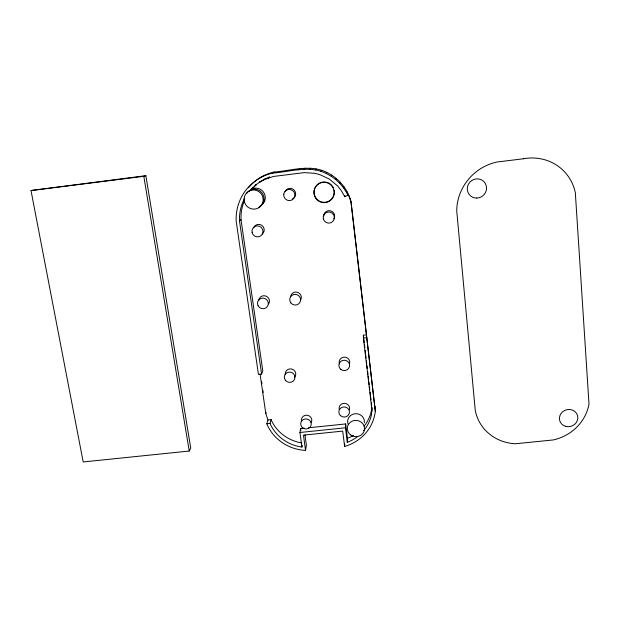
<?xml version="1.0" encoding="UTF-8"?>
<svg xmlns="http://www.w3.org/2000/svg" width="620" height="620" viewBox="0 0 620 620"><rect width="100%" height="100%" fill="white"/><g stroke="black" fill="none" stroke-linecap="round" stroke-linejoin="round"><path stroke-width="0.93" d="M260.067 374L265.794 413.509L267.933 419.996L266.825 423.778L267.716 425.909A43.431 41.284 10.5 0 0 305.551 450.414L303.474 435.155L342.69 431.109L344.627 446.439A44.02 41.904 7.1 0 0 375.317 411.285L350.99 201.663C347.68 188.968 338.613 178.01 326.763 172.383C310.147 163.998 291.322 170.756 274.024 172.042L272.606 173.127A47.88 47.236 46.6 0 0 236.181 221.208L258.431 374.41L261.609 374.069L239.506 221.061L239.553 216.062A44.516 43.919 46.6 0 1 244.621 198.338M261.609 374.069L262.795 370.838L241.017 219.627L241.064 214.69A43.958 43.384 47.3 0 1 244.613 200.183M357.446 436.65A40.819 38.851 7.1 0 1 350.92 440.75L347.308 442.347L347.464 438.348L345.65 423.94L308.303 427.815M344.627 446.439L344.751 443.85M347.308 442.347L345.479 427.785L345.65 423.94M375.317 411.285L350.99 201.663M350.951 202.004L349.254 196.354M263.779 179.839L264.996 178.909L259.354 182.342L263.779 179.839L273.319 176.475L304.288 172.616L314.774 173.298L319.874 174.623L329.39 179.126L337.497 185.845L340.853 189.906L344.805 196.726L347.859 195.269L348.014 194.145L349.207 196.68M347.859 195.269L346.642 192.704L346.867 191.301M305.551 450.414L306.381 445.199L304.978 434.845M364.196 426.079A40.331 38.417 7 0 0 371.365 410.975L371.93 407.549L371.496 414.679A40.819 38.851 7.1 0 1 363.646 430.691M267.933 419.996L271.118 419.632L270.041 423.406L270.584 424.716A40.23 38.246 10.5 0 0 301.25 446.989L301.925 447.059L302.196 445.439M344.805 196.726L344.999 195.587M301.925 447.059L299.925 432.489L300.646 428.614L304.474 428.211M346.642 192.704L343.589 187.899L343.86 186.574M343.589 187.899L339.962 183.505L340.287 182.249M265.794 413.509L266.112 412.471M339.962 183.505L335.808 179.599L336.203 178.405M335.808 179.599L331.204 176.235L331.669 175.096M189.232 451.042L190.735 448.004L145.855 175.669L31 190.534L83.196 461.946L189.232 451.042L143.817 176.328L145.855 175.669M272.606 173.127C290.183 171.825 309.318 164.959 326.205 173.476L326.763 172.383M320.912 171.36L321.548 170.306M315.394 169.934L316.123 168.896M309.752 169.206L310.574 168.183M249.294 191.386L256.579 184.342L251.712 189.069A9.447 9.261 55.7 0 1 264.275 193.37A9.447 9.261 55.7 0 1 260.229 205.941M304.063 169.198L304.978 168.175M298.429 169.903L299.437 168.865M239.506 221.061L241.017 219.627M268.476 177.87L269.638 176.964L265.771 178.583M251.542 188.79L252.906 187.751M255.254 185.341L260.625 181.381M347.464 438.348L351.029 436.767A40.331 38.417 7 0 0 353.547 435.387M31 190.534L143.817 176.328M266.825 423.778L270.041 423.406M372.078 411.215L363.405 338.032L363.367 335.195L366.575 334.839M363.405 338.032L366.653 337.668M299.925 432.489L345.479 427.785M326.205 173.476L331.204 176.235M271.118 419.632L271.653 420.926A39.75 37.82 10.5 0 0 301.956 442.951M261.687 381.881L261.958 383.788M262.926 390.484L263.206 392.39M300.646 428.614L300.886 430.412M363.367 335.195L363.591 337.102M363.816 339.001L364.265 342.813M364.49 344.712L364.831 347.572M365.172 350.424L365.506 353.284M365.73 355.19L366.071 358.042M366.412 360.902L366.746 363.754M366.97 365.661L367.311 368.512M367.652 371.372L367.986 374.232M368.21 376.131L368.551 378.99M368.892 381.843L369.226 384.702M369.45 386.601L369.791 389.461M370.132 392.321L370.466 395.173M370.69 397.079L371.031 399.931M371.372 402.791L371.706 405.643M375.085 406.596A43.346 41.307 7 0 1 374.868 408.185M248.527 187.798A47.12 46.5 47.5 0 1 274.024 172.042M334.103 190.162A10.176 10.114 78.8 0 1 324.756 202.329A10.176 10.114 78.8 0 1 314.108 191.247A10.176 10.114 78.8 0 1 326.523 182.272M327.376 182.52A10.176 10.114 78.8 0 1 333.242 187.643M246.713 193.37A9.571 9.37 55.2 0 1 261.648 192.409A9.571 9.37 55.2 0 1 258.959 207.204M258.734 300.708A5.394 5.239 25.6 0 1 265.654 295.98A5.394 5.239 25.6 0 1 268.654 303.885M323.64 216.21A5.526 5.51 37.3 0 1 330.53 210.815A5.526 5.51 37.3 0 1 333.963 218.876M253.619 227.873A5.51 5.402 44.3 0 1 261.88 225.409A5.51 5.402 44.3 0 1 262.276 234.065M285.076 191.712A5.58 5.51 61.2 0 1 294.082 189.991A5.58 5.51 61.2 0 1 292.299 199.043M290.617 296.577A5.402 5.278 18.9 0 1 298.026 292.477A5.402 5.278 18.9 0 1 300.235 300.623M339.427 363.956A5.332 5.131 4.9 0 1 344.015 357.135A5.332 5.131 4.9 0 1 349.688 363.212M339.241 409.518A5.27 5.014 5.2 0 1 344.433 403.318A5.27 5.014 5.2 0 1 349.417 409.758M301.591 421.499A5.239 4.968 10.3 0 1 307.14 415.222A5.239 4.968 10.3 0 1 311.201 422.615M285.262 374.526A5.301 5.076 14.1 0 1 291.865 369.063A5.301 5.076 14.1 0 1 294.694 377.138M348.006 424.064A8.416 7.975 3.8 0 1 355.214 413.703A8.416 7.975 3.8 0 1 364.351 422.716M523.389 158.774L496.713 162.068A49.577 47.57 -38.8 0 0 456.731 210.971L475.23 410.084A44.655 41.796 -15 0 0 515.344 443.765L553.094 439.968A45.082 42.02 -17 0 0 589 404.015L575.321 192.634A47.205 45.02 -39.4 0 0 523.389 158.774M565.727 426.389A9.261 8.564 -17.1 0 0 577.639 415.981A9.261 8.564 -17.1 0 0 562.511 411.897A9.261 8.564 -17.1 0 0 565.727 426.389M476.757 198.059A9.78 9.447 -43.2 0 0 485.313 183.497A9.78 9.447 -43.2 0 0 468.65 183.815A9.78 9.447 -43.2 0 0 476.757 198.059M244.125 198.881A9.664 9.463 54.9 0 0 257.982 208.173A9.664 9.463 54.9 0 0 258.811 191.596A9.664 9.463 54.9 0 0 244.125 198.881M258.106 305.815A5.464 5.301 25.4 0 0 267.514 306.334A5.464 5.301 25.4 0 0 263.082 298.088A5.464 5.301 25.4 0 0 258.106 305.815M323.384 219.038A5.596 5.58 34.4 0 0 332.754 221.472A5.596 5.58 34.4 0 0 330.158 212.149A5.596 5.58 34.4 0 0 323.384 219.038M252.038 232.237A5.58 5.471 43.9 0 0 261.036 235.685A5.58 5.471 43.9 0 0 259.362 226.23A5.58 5.471 43.9 0 0 252.038 232.237M283.743 194.215A5.65 5.58 60.4 0 0 291.431 200.229A5.65 5.58 60.4 0 0 292.694 190.573A5.65 5.58 60.4 0 0 283.743 194.215M290.827 302.901A5.471 5.34 18.8 0 0 300.204 301.847A5.471 5.34 18.8 0 0 294.461 294.399A5.471 5.34 18.8 0 0 290.827 302.901M340.752 369.326A5.394 5.192 4.9 0 0 349.564 366.366A5.394 5.192 4.9 0 0 342.449 360.491A5.394 5.192 4.9 0 0 340.752 369.326M340.326 415.493A5.332 5.069 5.3 0 0 349.285 413.439A5.332 5.069 5.3 0 0 342.868 407.069A5.332 5.069 5.3 0 0 340.326 415.493M302.312 427.536A5.301 5.022 10.3 0 0 311.108 425.219A5.301 5.022 10.3 0 0 304.443 419.104A5.301 5.022 10.3 0 0 302.312 427.536M285.401 380.269A5.363 5.131 14.1 0 0 294.593 379.293A5.363 5.131 14.1 0 0 288.951 372.108A5.363 5.131 14.1 0 0 285.401 380.269M314.425 189.232A10.214 10.152 78.5 0 0 326.104 202.484A10.214 10.152 78.5 0 0 331.654 185.713A10.214 10.152 78.5 0 0 314.425 189.232M350.711 434.969A8.595 8.138 3.9 0 0 364.444 429.606A8.595 8.138 3.9 0 0 352.586 420.996A8.595 8.138 3.9 0 0 350.711 434.969"/></g></svg>
